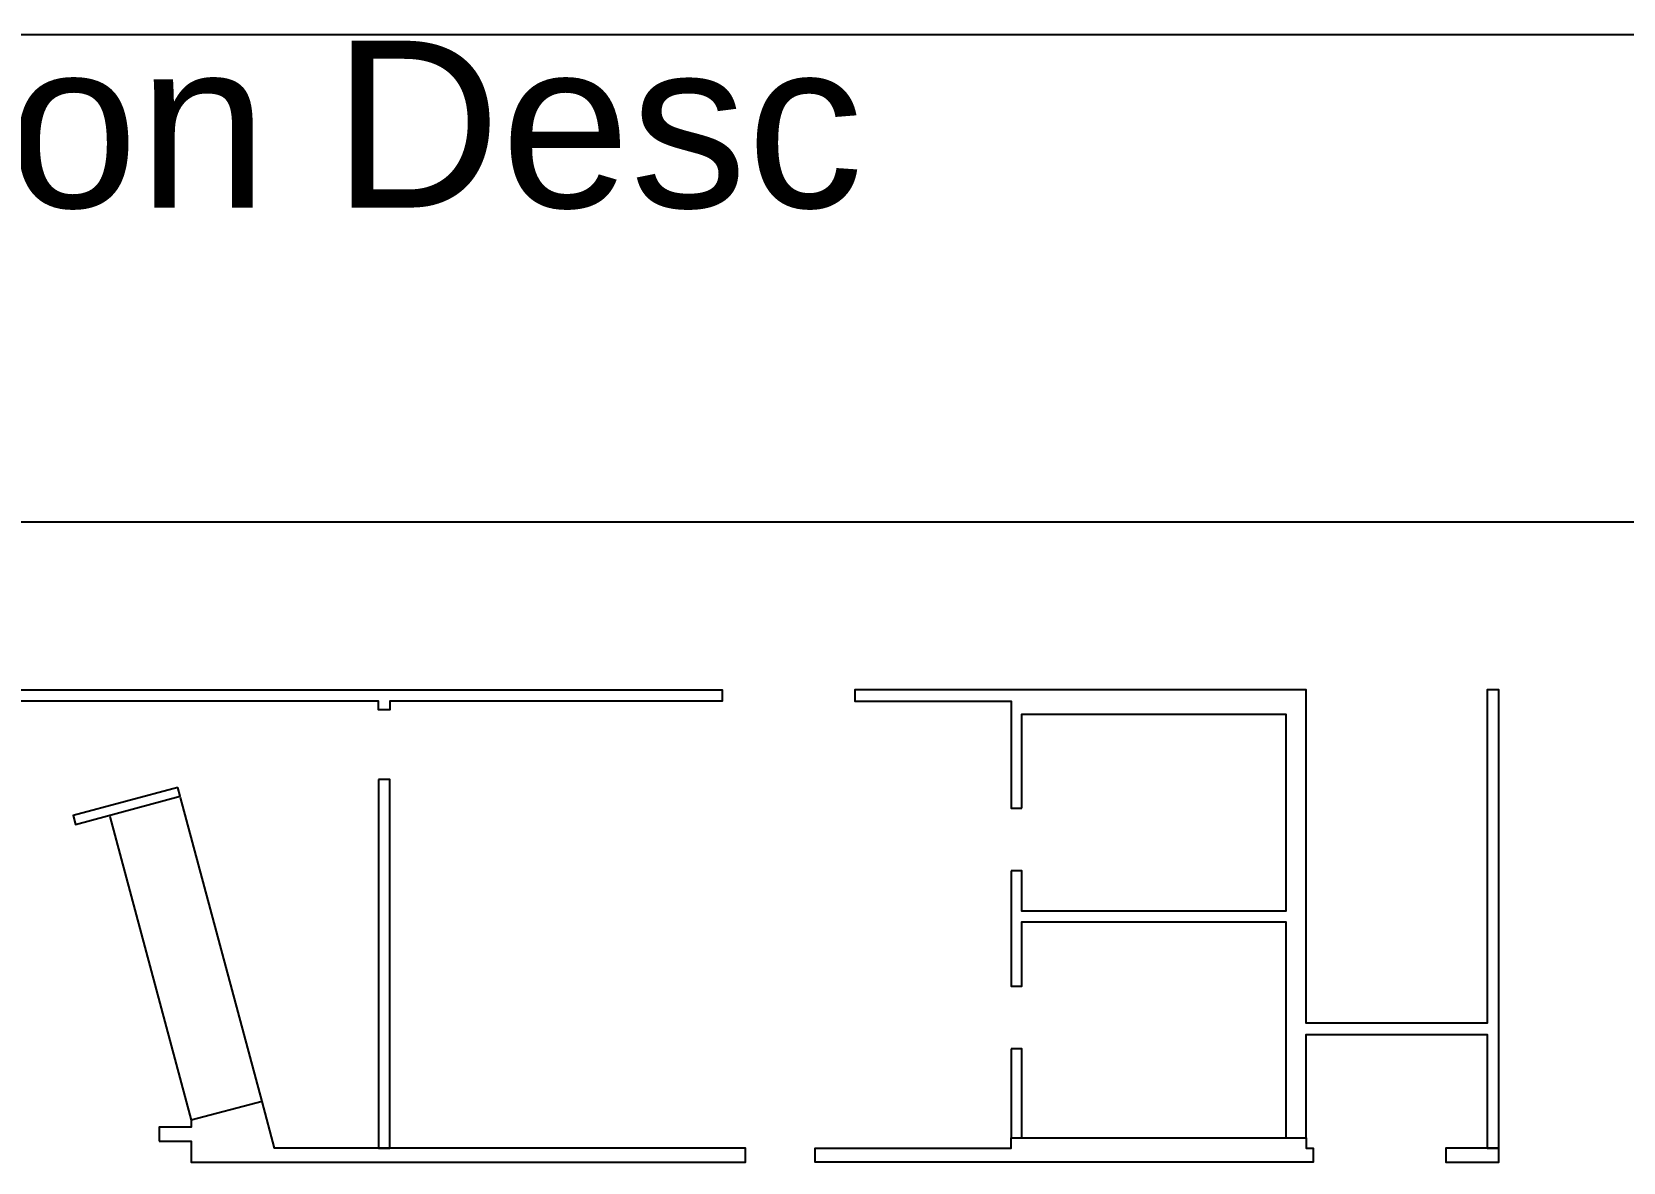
# Model space of a CAD drawing. Header units: feet. Extents: x 280 to 544, y 563 to 815.
# Drawn here: x 396.8 to 472.9, y 760.9 to 814.9 of the extents above; entities that cross this region are included whole.
import ezdxf

# ---------------------------------------------------------------- set-up
doc = ezdxf.new("R2010")
doc.units = ezdxf.units.FT
doc.header["$MEASUREMENT"] = 0
for name, color, linetype in [('Border', 7, 'Continuous'), ('Building', 7, 'Continuous'), ('Layer 1', 7, 'Continuous')]:
    doc.layers.add(name, color=color, linetype=linetype)
doc.styles.add('Arial', font='Arial.ttf')

msp = doc.modelspace()

# ---------------------------------------------------------------- linework, layer by layer
at = {"layer": 'Border', "color": 18, "lineweight": 25, "true_color": 0x000000}
msp.add_lwpolyline([(279.852, 562.758), (543.852, 562.758), (543.852, 814.758), (279.852, 814.758)], close=True, dxfattribs=at)
msp.add_lwpolyline([(279.876, 791.492), (542.876, 791.492)], dxfattribs=at)
at = {"layer": 'Building', "color": 18, "lineweight": 25, "true_color": 0x000000}
for points in [[(356.497, 776.619), (356.762, 776.548), (357.631, 779.79), (358.935, 779.79), (358.935, 782.915), (344.928, 782.915), (344.928, 783.457), (429.845, 783.457), (429.845, 782.915), (413.942, 782.915), (413.942, 782.508), (413.4, 782.508), (413.4, 782.915), (394.579, 782.915), (394.579, 779.79), (395.448, 776.548), (395.594, 776.587), (395.708, 776.164)], [(466.419, 760.881), (466.961, 760.881), (466.961, 761.548), (466.961, 783.457), (466.419, 783.457), (466.419, 767.525), (457.753, 767.525), (457.753, 783.457), (436.178, 783.457), (436.178, 782.915), (443.658, 782.915), (443.658, 777.798), (444.158, 777.798)], [(444.157, 777.798), (444.157, 782.29), (456.779, 782.29), (456.779, 772.871), (444.157, 772.871), (444.157, 774.798), (443.657, 774.798)], [(402.921, 761.881), (404.457, 761.881), (404.457, 760.881), (430.957, 760.881), (430.957, 761.548), (408.438, 761.548), (407.838, 763.787), (403.947, 778.307)], [(400.567, 777.402), (404.457, 762.881), (404.457, 762.548), (402.921, 762.548), (402.921, 761.881)], [(443.657, 774.798), (443.657, 769.298), (444.157, 769.298), (444.157, 772.371), (456.779, 772.371), (456.779, 762.048), (457.753, 762.048), (457.753, 761.548), (458.096, 761.548), (458.096, 760.881), (434.291, 760.881), (434.291, 761.548), (443.657, 761.548), (443.657, 762.048), (457.753, 762.048), (457.753, 766.983), (466.419, 766.983), (466.419, 761.548), (466.961, 761.548), (464.429, 761.548), (464.429, 760.881), (466.419, 760.881)], [(407.838, 763.787), (404.457, 762.881)]]:
    msp.add_lwpolyline(points, dxfattribs=at)
for points in [[(413.4, 779.174), (413.4, 761.548), (413.942, 761.548), (413.942, 779.174)], [(403.818, 778.79), (398.814, 777.45), (398.927, 777.027), (403.931, 778.368)], [(443.657, 766.298), (443.657, 762.048), (444.157, 762.048), (444.157, 766.298)]]:
    msp.add_lwpolyline(points, close=True, dxfattribs=at)

# ---------------------------------------------------------------- texts
at = {"layer": 'Layer 1', "color": 18, "true_color": 0x000000, "insert": (365.386, 814.482), "char_height": 7.975, "width": 84, "attachment_point": 1, "line_spacing_factor": 0.85, "style": 'Arial'}
msp.add_mtext('Function Desc', dxfattribs=at)

doc.saveas('drawing.dxf')
